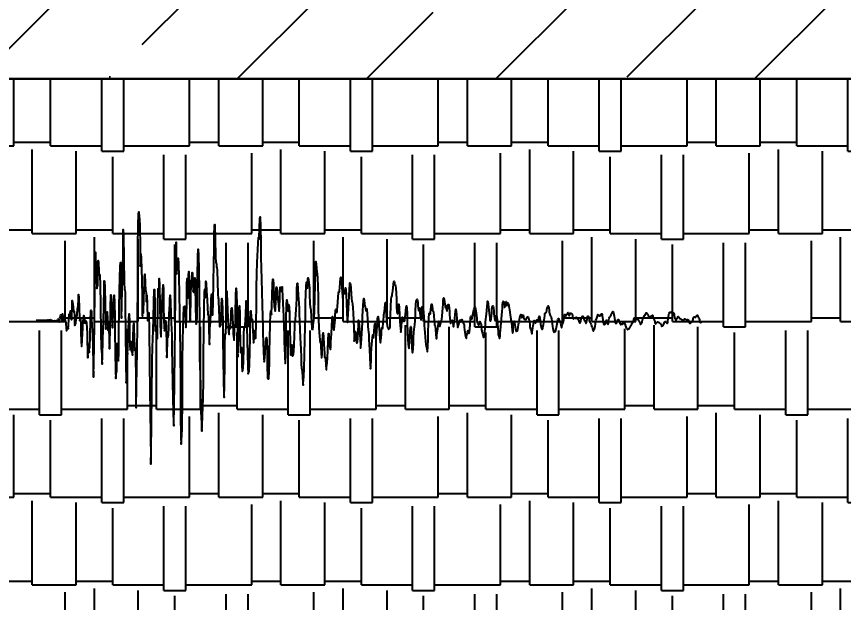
# Model space of a CAD drawing. Header units: millimetres. Extents: x 2012 to 5063, y 2025 to 4455.
# Drawn here: x 2488.79 to 2517.5, y 2190.9 to 2211.24 of the extents above; entities that cross this region are included whole.
import ezdxf

# ---------------------------------------------------------------- set-up
doc = ezdxf.new("R2010")
doc.units = ezdxf.units.MM
doc.styles.add('style1', font='arial.ttf', dxfattribs={"height": 5})
doc.dimstyles.new('oso', dxfattribs={"dimtxt": 5, "dimasz": 0.1, "dimexe": 0.1, "dimexo": 0.625, "dimtad": 1, "dimtxsty": 'style1', "dimcen": 0.1, "dimadec": 0, "dimazin": 0, "dimtfac": 1, "dimtmove": 0, "dimatfit": 3, "dimfxl": 1, "dimarcsym": 0})

# ---------------------------------------------------------------- blocks, each defined once
blk = doc.blocks.new('*D3')
at = {"color": 0, "lineweight": -2, "transparency": 16777216}
for p, q in [((2489.85, 2231.581), (2561.485, 2231.581)), ((2561.385, 2164.183), (2561.385, 2231.481)), ((2489.85, 2164.083), (2561.485, 2164.083))]:
    blk.add_line(p, q, dxfattribs=at)
at = {"color": 0, "transparency": 16777216}
for points in [[(2561.369, 2231.481), (2561.402, 2231.481), (2561.385, 2231.581)], [(2561.369, 2164.183), (2561.402, 2164.183), (2561.385, 2164.083)]]:
    blk.add_solid(points, dxfattribs=at)
at = {"layer": 'Defpoints', "color": 0, "transparency": 16777216}
for p in [(2489.225, 2231.581), (2561.385, 2231.581), (2489.225, 2164.083)]:
    blk.add_point(p, dxfattribs=at)
at = {"color": 0, "transparency": 16777216, "insert": (2558.219, 2197.832), "char_height": 5, "attachment_point": 5, "rotation": 90, "style": 'style1'}
blk.add_mtext('Hs', dxfattribs=at)

msp = doc.modelspace()

# ---------------------------------------------------------------- hatches: boundary and pattern name
h = msp.add_hatch()
h.set_pattern_fill('ANSI35', color=0)
h.paths.add_polyline_path([(2550.456, 2231.581), (2473.49, 2231.581), (2473.49, 2209.082), (2550.456, 2209.082)])
h = msp.add_hatch()
h.set_pattern_fill('AR-RSHKE', color=0, scale=0.01)
h.paths.add_polyline_path([(2550.456, 2209.082), (2473.49, 2209.082), (2473.49, 2186.583), (2550.456, 2186.583)])

# ---------------------------------------------------------------- linework, layer by layer
msp.add_line((2473.49, 2209.082), (2550.456, 2209.082))
msp.add_line((2473.49, 2209.082), (2550.456, 2209.082))
for points in [[(2473.49, 2231.581), (2550.456, 2231.581), (2550.456, 2209.082), (2473.49, 2209.082)], [(2473.49, 2209.082), (2550.456, 2209.082), (2550.456, 2186.583), (2473.49, 2186.583)]]:
    msp.add_lwpolyline(points, close=True)
at = {"color": 1}
msp.add_lwpolyline([(2489.472, 2200.707), (2489.482, 2200.707), (2489.492, 2200.707), (2489.502, 2200.707), (2489.512, 2200.707), (2489.522, 2200.707), (2489.532, 2200.707), (2489.542, 2200.707), (2489.552, 2200.707), (2489.562, 2200.707), (2489.572, 2200.707), (2489.582, 2200.707), (2489.592, 2200.707), (2489.602, 2200.707), (2489.612, 2200.707), (2489.622, 2200.707), (2489.632, 2200.707), (2489.642, 2200.707), (2489.652, 2200.707), (2489.662, 2200.707), (2489.672, 2200.706), (2489.682, 2200.706), (2489.692, 2200.706), (2489.702, 2200.707), (2489.712, 2200.706), (2489.722, 2200.707), (2489.732, 2200.707), (2489.742, 2200.708), (2489.752, 2200.709), (2489.762, 2200.708), (2489.772, 2200.708), (2489.782, 2200.708), (2489.792, 2200.708), (2489.802, 2200.707), (2489.812, 2200.704), (2489.822, 2200.702), (2489.832, 2200.703), (2489.842, 2200.703), (2489.852, 2200.703), (2489.862, 2200.705), (2489.872, 2200.71), (2489.882, 2200.71), (2489.892, 2200.703), (2489.902, 2200.698), (2489.912, 2200.701), (2489.922, 2200.709), (2489.932, 2200.716), (2489.942, 2200.719), (2489.952, 2200.72), (2489.962, 2200.722), (2489.972, 2200.72), (2489.982, 2200.709), (2489.992, 2200.701), (2490.002, 2200.707), (2490.012, 2200.709), (2490.022, 2200.695), (2490.032, 2200.68), (2490.042, 2200.676), (2490.052, 2200.676), (2490.062, 2200.678), (2490.072, 2200.679), (2490.082, 2200.664), (2490.092, 2200.652), (2490.102, 2200.672), (2490.112, 2200.692), (2490.122, 2200.67), (2490.132, 2200.646), (2490.142, 2200.663), (2490.152, 2200.677), (2490.162, 2200.666), (2490.172, 2200.674), (2490.182, 2200.694), (2490.192, 2200.673), (2490.202, 2200.649), (2490.212, 2200.684), (2490.222, 2200.735), (2490.232, 2200.738), (2490.242, 2200.707), (2490.252, 2200.668), (2490.262, 2200.638), (2490.272, 2200.657), (2490.282, 2200.725), (2490.292, 2200.775), (2490.302, 2200.805), (2490.312, 2200.859), (2490.322, 2200.887), (2490.332, 2200.815), (2490.342, 2200.711), (2490.352, 2200.702), (2490.362, 2200.801), (2490.372, 2200.912), (2490.382, 2200.928), (2490.392, 2200.815), (2490.402, 2200.685), (2490.412, 2200.696), (2490.422, 2200.803), (2490.432, 2200.823), (2490.442, 2200.746), (2490.452, 2200.714), (2490.462, 2200.731), (2490.472, 2200.7), (2490.482, 2200.645), (2490.492, 2200.63), (2490.502, 2200.578), (2490.512, 2200.437), (2490.522, 2200.336), (2490.532, 2200.356), (2490.542, 2200.404), (2490.552, 2200.417), (2490.562, 2200.429), (2490.572, 2200.422), (2490.582, 2200.4), (2490.592, 2200.503), (2490.602, 2200.753), (2490.612, 2200.915), (2490.622, 2200.87), (2490.632, 2200.796), (2490.642, 2200.832), (2490.652, 2200.932), (2490.662, 2201.028), (2490.672, 2201.033), (2490.682, 2200.866), (2490.692, 2200.72), (2490.702, 2200.888), (2490.712, 2201.235), (2490.722, 2201.389), (2490.732, 2201.334), (2490.742, 2201.264), (2490.752, 2201.159), (2490.762, 2201.012), (2490.772, 2200.986), (2490.782, 2201.016), (2490.792, 2200.851), (2490.802, 2200.586), (2490.812, 2200.515), (2490.822, 2200.575), (2490.832, 2200.562), (2490.842, 2200.582), (2490.852, 2200.751), (2490.862, 2200.873), (2490.872, 2200.813), (2490.882, 2200.775), (2490.892, 2200.915), (2490.902, 2201.085), (2490.912, 2201.145), (2490.922, 2201.216), (2490.932, 2201.421), (2490.942, 2201.599), (2490.952, 2201.486), (2490.962, 2201.107), (2490.972, 2200.77), (2490.982, 2200.681), (2490.992, 2200.747), (2491.002, 2200.752), (2491.012, 2200.585), (2491.022, 2200.286), (2491.032, 2199.978), (2491.042, 2199.788), (2491.052, 2199.803), (2491.062, 2200.008), (2491.072, 2200.253), (2491.082, 2200.401), (2491.092, 2200.49), (2491.102, 2200.629), (2491.112, 2200.794), (2491.122, 2200.864), (2491.132, 2200.794), (2491.142, 2200.659), (2491.152, 2200.597), (2491.162, 2200.662), (2491.172, 2200.708), (2491.182, 2200.636), (2491.192, 2200.599), (2491.202, 2200.668), (2491.212, 2200.628), (2491.222, 2200.428), (2491.232, 2200.251), (2491.242, 2200.019), (2491.252, 2199.607), (2491.262, 2199.391), (2491.272, 2199.639), (2491.282, 2199.869), (2491.292, 2199.72), (2491.302, 2199.584), (2491.312, 2199.691), (2491.322, 2199.736), (2491.332, 2199.764), (2491.342, 2200.148), (2491.352, 2200.716), (2491.362, 2201.017), (2491.372, 2201.053), (2491.382, 2200.99), (2491.392, 2200.779), (2491.402, 2200.499), (2491.412, 2200.343), (2491.422, 2200.19), (2491.432, 2199.773), (2491.442, 2199.159), (2491.452, 2198.726), (2491.462, 2198.775), (2491.472, 2199.225), (2491.482, 2199.801), (2491.492, 2200.567), (2491.502, 2201.715), (2491.512, 2202.775), (2491.522, 2203.061), (2491.532, 2202.822), (2491.542, 2202.702), (2491.552, 2202.553), (2491.562, 2202.103), (2491.572, 2201.806), (2491.582, 2201.888), (2491.592, 2201.91), (2491.602, 2201.893), (2491.612, 2202.289), (2491.622, 2202.775), (2491.632, 2202.723), (2491.642, 2202.381), (2491.652, 2202.269), (2491.662, 2202.289), (2491.672, 2202.255), (2491.682, 2202.214), (2491.692, 2201.951), (2491.702, 2201.198), (2491.712, 2200.282), (2491.722, 2199.741), (2491.732, 2199.613), (2491.742, 2199.54), (2491.752, 2199.316), (2491.762, 2199.172), (2491.772, 2199.452), (2491.782, 2200.007), (2491.792, 2200.392), (2491.802, 2200.669), (2491.812, 2201.202), (2491.822, 2201.807), (2491.832, 2202.067), (2491.842, 2202.047), (2491.852, 2201.846), (2491.862, 2201.272), (2491.872, 2200.585), (2491.882, 2200.394), (2491.892, 2200.619), (2491.902, 2200.738), (2491.912, 2200.766), (2491.922, 2200.932), (2491.932, 2200.996), (2491.942, 2200.745), (2491.952, 2200.432), (2491.962, 2200.34), (2491.972, 2200.477), (2491.982, 2200.635), (2491.992, 2200.477), (2492.002, 2199.985), (2492.012, 2199.705), (2492.022, 2199.953), (2492.032, 2200.348), (2492.042, 2200.661), (2492.052, 2201.126), (2492.062, 2201.58), (2492.072, 2201.533), (2492.082, 2201.152), (2492.092, 2200.947), (2492.102, 2200.827), (2492.112, 2200.56), (2492.122, 2200.442), (2492.132, 2200.651), (2492.142, 2200.877), (2492.152, 2201.05), (2492.162, 2201.365), (2492.172, 2201.572), (2492.182, 2201.31), (2492.192, 2200.792), (2492.202, 2200.279), (2492.212, 2199.615), (2492.222, 2198.917), (2492.232, 2198.681), (2492.242, 2198.837), (2492.252, 2198.885), (2492.262, 2198.94), (2492.272, 2199.39), (2492.282, 2199.895), (2492.292, 2199.896), (2492.302, 2199.556), (2492.312, 2199.318), (2492.322, 2199.294), (2492.332, 2199.577), (2492.342, 2200.28), (2492.352, 2201.122), (2492.362, 2201.733), (2492.372, 2202.172), (2492.382, 2202.572), (2492.392, 2202.711), (2492.402, 2202.359), (2492.412, 2201.636), (2492.422, 2200.943), (2492.432, 2200.769), (2492.442, 2201.224), (2492.452, 2201.783), (2492.462, 2202.042), (2492.472, 2202.388), (2492.482, 2203.182), (2492.492, 2203.854), (2492.502, 2203.666), (2492.512, 2202.806), (2492.522, 2202.04), (2492.532, 2201.751), (2492.542, 2201.755), (2492.552, 2201.666), (2492.562, 2201.201), (2492.572, 2200.311), (2492.582, 2199.246), (2492.592, 2198.532), (2492.602, 2198.606), (2492.612, 2199.215), (2492.622, 2199.607), (2492.632, 2199.545), (2492.642, 2199.509), (2492.652, 2199.757), (2492.662, 2200.055), (2492.672, 2200.35), (2492.682, 2200.733), (2492.692, 2200.919), (2492.702, 2200.641), (2492.712, 2200.171), (2492.722, 2199.844), (2492.732, 2199.679), (2492.742, 2199.697), (2492.752, 2199.891), (2492.762, 2199.966), (2492.772, 2199.771), (2492.782, 2199.601), (2492.792, 2199.612), (2492.802, 2199.577), (2492.812, 2199.484), (2492.822, 2199.651), (2492.832, 2200.104), (2492.842, 2200.49), (2492.852, 2200.584), (2492.862, 2200.424), (2492.872, 2200.099), (2492.882, 2199.762), (2492.892, 2199.654), (2492.902, 2199.743), (2492.912, 2199.51), (2492.922, 2198.621), (2492.932, 2197.696), (2492.942, 2197.663), (2492.952, 2198.405), (2492.962, 2199.061), (2492.972, 2199.566), (2492.982, 2200.586), (2492.992, 2202.064), (2493.002, 2203.272), (2493.012, 2203.987), (2493.022, 2204.396), (2493.032, 2204.459), (2493.042, 2204.29), (2493.052, 2204.212), (2493.062, 2203.982), (2493.072, 2203.243), (2493.082, 2202.58), (2493.092, 2202.668), (2493.102, 2203.001), (2493.112, 2202.867), (2493.122, 2202.475), (2493.132, 2202.087), (2493.142, 2201.489), (2493.152, 2200.906), (2493.162, 2200.837), (2493.172, 2201.005), (2493.182, 2200.947), (2493.192, 2200.992), (2493.202, 2201.418), (2493.212, 2201.794), (2493.222, 2201.953), (2493.232, 2202.183), (2493.242, 2202.301), (2493.252, 2202.005), (2493.262, 2201.71), (2493.272, 2201.723), (2493.282, 2201.625), (2493.292, 2201.345), (2493.302, 2201.387), (2493.312, 2201.571), (2493.322, 2201.258), (2493.332, 2200.729), (2493.342, 2200.678), (2493.352, 2200.909), (2493.362, 2200.955), (2493.372, 2200.964), (2493.382, 2200.938), (2493.392, 2200.351), (2493.402, 2199.229), (2493.412, 2198.246), (2493.422, 2197.538), (2493.432, 2196.709), (2493.442, 2195.906), (2493.452, 2195.7), (2493.462, 2196.193), (2493.472, 2197.085), (2493.482, 2198.183), (2493.492, 2199.232), (2493.502, 2199.84), (2493.512, 2199.975), (2493.522, 2200.049), (2493.532, 2200.337), (2493.542, 2200.792), (2493.552, 2201.329), (2493.562, 2201.773), (2493.572, 2201.769), (2493.582, 2201.228), (2493.592, 2200.609), (2493.602, 2200.337), (2493.612, 2200.319), (2493.622, 2200.312), (2493.632, 2200.336), (2493.642, 2200.445), (2493.652, 2200.467), (2493.662, 2200.256), (2493.672, 2200.054), (2493.682, 2200.337), (2493.692, 2201.139), (2493.702, 2201.798), (2493.712, 2201.807), (2493.722, 2201.604), (2493.732, 2201.814), (2493.742, 2202.147), (2493.752, 2201.93), (2493.762, 2201.23), (2493.772, 2200.607), (2493.782, 2200.275), (2493.792, 2200.132), (2493.802, 2200.128), (2493.812, 2200.255), (2493.822, 2200.525), (2493.832, 2200.934), (2493.842, 2201.31), (2493.852, 2201.53), (2493.862, 2201.743), (2493.872, 2201.935), (2493.882, 2201.758), (2493.892, 2201.202), (2493.902, 2200.71), (2493.912, 2200.457), (2493.922, 2200.329), (2493.932, 2200.38), (2493.942, 2200.59), (2493.952, 2200.691), (2493.962, 2200.671), (2493.972, 2200.663), (2493.982, 2200.416), (2493.992, 2199.812), (2494.002, 2199.411), (2494.012, 2199.591), (2494.022, 2199.945), (2494.032, 2200.083), (2494.042, 2200.102), (2494.052, 2200.113), (2494.062, 2200.179), (2494.072, 2200.468), (2494.082, 2200.886), (2494.092, 2201.12), (2494.102, 2201.223), (2494.112, 2201.432), (2494.122, 2201.566), (2494.132, 2201.343), (2494.142, 2200.913), (2494.152, 2200.589), (2494.162, 2200.403), (2494.172, 2200.169), (2494.182, 2199.737), (2494.192, 2199.144), (2494.202, 2198.55), (2494.212, 2198.012), (2494.222, 2197.514), (2494.232, 2197.157), (2494.242, 2197.039), (2494.252, 2197.164), (2494.262, 2197.659), (2494.272, 2198.566), (2494.282, 2199.543), (2494.292, 2200.445), (2494.302, 2201.622), (2494.312, 2202.914), (2494.322, 2203.409), (2494.332, 2202.906), (2494.342, 2202.343), (2494.352, 2202.314), (2494.362, 2202.495), (2494.372, 2202.609), (2494.382, 2202.74), (2494.392, 2202.861), (2494.402, 2202.85), (2494.412, 2202.657), (2494.422, 2202.223), (2494.432, 2201.593), (2494.442, 2200.968), (2494.452, 2200.357), (2494.462, 2199.558), (2494.472, 2198.524), (2494.482, 2197.439), (2494.492, 2196.632), (2494.502, 2196.4), (2494.512, 2196.567), (2494.522, 2196.69), (2494.532, 2196.96), (2494.542, 2197.922), (2494.552, 2199.233), (2494.562, 2200.043), (2494.572, 2200.386), (2494.582, 2200.801), (2494.592, 2201.165), (2494.602, 2201.16), (2494.612, 2201.069), (2494.622, 2201.164), (2494.632, 2201.192), (2494.642, 2200.957), (2494.652, 2200.638), (2494.662, 2200.447), (2494.672, 2200.479), (2494.682, 2200.792), (2494.692, 2201.358), (2494.702, 2201.949), (2494.712, 2202.151), (2494.722, 2201.81), (2494.732, 2201.468), (2494.742, 2201.722), (2494.752, 2202.254), (2494.762, 2202.397), (2494.772, 2202.217), (2494.782, 2201.999), (2494.792, 2201.551), (2494.802, 2200.921), (2494.812, 2200.686), (2494.822, 2200.963), (2494.832, 2201.319), (2494.842, 2201.61), (2494.852, 2201.894), (2494.862, 2202.056), (2494.872, 2202.167), (2494.882, 2202.363), (2494.892, 2202.345), (2494.902, 2201.97), (2494.912, 2201.701), (2494.922, 2201.733), (2494.932, 2201.715), (2494.942, 2201.665), (2494.952, 2201.874), (2494.962, 2202.14), (2494.972, 2202.177), (2494.982, 2202.092), (2494.992, 2201.839), (2495.002, 2201.246), (2495.012, 2200.682), (2495.022, 2200.563), (2495.032, 2200.637), (2495.042, 2200.628), (2495.052, 2200.817), (2495.062, 2201.42), (2495.072, 2202.222), (2495.082, 2202.898), (2495.092, 2203.168), (2495.102, 2202.947), (2495.112, 2202.449), (2495.122, 2201.72), (2495.132, 2200.6), (2495.142, 2199.48), (2495.152, 2199.012), (2495.162, 2198.897), (2495.172, 2198.358), (2495.182, 2197.585), (2495.192, 2197.254), (2495.202, 2197.22), (2495.212, 2197.025), (2495.222, 2196.854), (2495.232, 2197.037), (2495.242, 2197.394), (2495.252, 2197.687), (2495.262, 2198.021), (2495.272, 2198.59), (2495.282, 2199.419), (2495.292, 2200.36), (2495.302, 2201.18), (2495.312, 2201.683), (2495.322, 2201.78), (2495.332, 2201.585), (2495.342, 2201.493), (2495.352, 2201.758), (2495.362, 2202.057), (2495.372, 2201.98), (2495.382, 2201.706), (2495.392, 2201.56), (2495.402, 2201.42), (2495.412, 2201.135), (2495.422, 2200.909), (2495.432, 2200.884), (2495.442, 2200.911), (2495.452, 2200.804), (2495.462, 2200.452), (2495.472, 2199.978), (2495.482, 2199.855), (2495.492, 2200.265), (2495.502, 2200.654), (2495.512, 2200.621), (2495.522, 2200.597), (2495.532, 2200.969), (2495.542, 2201.408), (2495.552, 2201.585), (2495.562, 2201.604), (2495.572, 2201.504), (2495.582, 2201.194), (2495.592, 2200.882), (2495.602, 2200.914), (2495.612, 2201.351), (2495.622, 2202.008), (2495.632, 2202.663), (2495.642, 2203.18), (2495.652, 2203.618), (2495.662, 2203.996), (2495.672, 2204.02), (2495.682, 2203.52), (2495.692, 2202.92), (2495.702, 2202.698), (2495.712, 2202.71), (2495.722, 2202.633), (2495.732, 2202.539), (2495.742, 2202.544), (2495.752, 2202.423), (2495.762, 2202.028), (2495.772, 2201.615), (2495.782, 2201.458), (2495.792, 2201.457), (2495.802, 2201.354), (2495.812, 2201.08), (2495.822, 2200.76), (2495.832, 2200.531), (2495.842, 2200.467), (2495.852, 2200.549), (2495.862, 2200.623), (2495.872, 2200.563), (2495.882, 2200.525), (2495.892, 2200.769), (2495.902, 2201.207), (2495.912, 2201.459), (2495.922, 2201.364), (2495.932, 2201.061), (2495.942, 2200.632), (2495.952, 2200.045), (2495.962, 2199.342), (2495.972, 2198.643), (2495.982, 2198.117), (2495.992, 2198.016), (2496.002, 2198.449), (2496.012, 2199.179), (2496.022, 2199.837), (2496.032, 2200.202), (2496.042, 2200.248), (2496.052, 2200.23), (2496.062, 2200.566), (2496.072, 2201.246), (2496.082, 2201.707), (2496.092, 2201.637), (2496.102, 2201.343), (2496.112, 2201.088), (2496.122, 2200.783), (2496.132, 2200.459), (2496.142, 2200.294), (2496.152, 2200.242), (2496.162, 2200.21), (2496.172, 2200.305), (2496.182, 2200.486), (2496.192, 2200.505), (2496.202, 2200.399), (2496.212, 2200.449), (2496.222, 2200.661), (2496.232, 2200.851), (2496.242, 2200.999), (2496.252, 2201.122), (2496.262, 2201.127), (2496.272, 2201.001), (2496.282, 2200.806), (2496.292, 2200.542), (2496.302, 2200.299), (2496.312, 2200.208), (2496.322, 2200.158), (2496.332, 2200.018), (2496.342, 2200.009), (2496.352, 2200.298), (2496.362, 2200.55), (2496.372, 2200.497), (2496.382, 2200.498), (2496.392, 2200.937), (2496.402, 2201.55), (2496.412, 2201.815), (2496.422, 2201.628), (2496.432, 2201.227), (2496.442, 2200.749), (2496.452, 2200.18), (2496.462, 2199.642), (2496.472, 2199.431), (2496.482, 2199.688), (2496.492, 2200.227), (2496.502, 2200.764), (2496.512, 2201.126), (2496.522, 2201.197), (2496.532, 2200.929), (2496.542, 2200.445), (2496.552, 2199.96), (2496.562, 2199.633), (2496.572, 2199.566), (2496.582, 2199.704), (2496.592, 2199.757), (2496.602, 2199.507), (2496.612, 2199.131), (2496.622, 2198.933), (2496.632, 2198.931), (2496.642, 2198.968), (2496.652, 2199.036), (2496.662, 2199.278), (2496.672, 2199.731), (2496.682, 2200.203), (2496.692, 2200.444), (2496.702, 2200.45), (2496.712, 2200.444), (2496.722, 2200.539), (2496.732, 2200.689), (2496.742, 2200.928), (2496.752, 2201.248), (2496.762, 2201.37), (2496.772, 2201.058), (2496.782, 2200.498), (2496.792, 2199.98), (2496.802, 2199.519), (2496.812, 2199.089), (2496.822, 2198.843), (2496.832, 2198.842), (2496.842, 2198.902), (2496.852, 2198.898), (2496.862, 2198.938), (2496.872, 2199.166), (2496.882, 2199.589), (2496.892, 2200.128), (2496.902, 2200.666), (2496.912, 2201.015), (2496.922, 2201.022), (2496.932, 2200.806), (2496.942, 2200.683), (2496.952, 2200.736), (2496.962, 2200.741), (2496.972, 2200.607), (2496.982, 2200.479), (2496.992, 2200.36), (2497.002, 2200.13), (2497.012, 2199.916), (2497.022, 2199.937), (2497.032, 2200.094), (2497.042, 2200.19), (2497.052, 2200.269), (2497.062, 2200.347), (2497.072, 2200.262), (2497.082, 2200.073), (2497.092, 2200.141), (2497.102, 2200.607), (2497.112, 2201.237), (2497.122, 2201.821), (2497.132, 2202.319), (2497.142, 2202.694), (2497.152, 2202.935), (2497.162, 2203.141), (2497.172, 2203.385), (2497.182, 2203.569), (2497.192, 2203.58), (2497.202, 2203.5), (2497.212, 2203.572), (2497.222, 2203.899), (2497.232, 2204.25), (2497.242, 2204.285), (2497.252, 2203.93), (2497.262, 2203.398), (2497.272, 2202.906), (2497.282, 2202.506), (2497.292, 2202.125), (2497.302, 2201.685), (2497.312, 2201.221), (2497.322, 2200.842), (2497.332, 2200.557), (2497.342, 2200.263), (2497.352, 2199.924), (2497.362, 2199.609), (2497.372, 2199.372), (2497.382, 2199.252), (2497.392, 2199.294), (2497.402, 2199.434), (2497.412, 2199.534), (2497.422, 2199.599), (2497.432, 2199.737), (2497.442, 2199.924), (2497.452, 2200.054), (2497.462, 2200.105), (2497.472, 2200.011), (2497.482, 2199.641), (2497.492, 2199.096), (2497.502, 2198.728), (2497.512, 2198.67), (2497.522, 2198.692), (2497.532, 2198.651), (2497.542, 2198.688), (2497.552, 2198.914), (2497.562, 2199.244), (2497.572, 2199.615), (2497.582, 2200.07), (2497.592, 2200.56), (2497.602, 2200.912), (2497.612, 2201.026), (2497.622, 2200.973), (2497.632, 2200.904), (2497.642, 2200.95), (2497.652, 2201.19), (2497.662, 2201.585), (2497.672, 2201.954), (2497.682, 2202.127), (2497.692, 2202.102), (2497.702, 2201.956), (2497.712, 2201.705), (2497.722, 2201.397), (2497.732, 2201.189), (2497.742, 2201.131), (2497.752, 2201.083), (2497.762, 2201.012), (2497.772, 2201.09), (2497.782, 2201.37), (2497.792, 2201.658), (2497.802, 2201.813), (2497.812, 2201.866), (2497.822, 2201.814), (2497.832, 2201.639), (2497.842, 2201.457), (2497.852, 2201.402), (2497.862, 2201.42), (2497.872, 2201.37), (2497.882, 2201.22), (2497.892, 2201.059), (2497.902, 2201.017), (2497.912, 2201.17), (2497.922, 2201.459), (2497.932, 2201.726), (2497.942, 2201.846), (2497.952, 2201.815), (2497.962, 2201.728), (2497.972, 2201.701), (2497.982, 2201.762), (2497.992, 2201.841), (2498.002, 2201.855), (2498.012, 2201.759), (2498.022, 2201.543), (2498.032, 2201.28), (2498.042, 2201.062), (2498.052, 2200.836), (2498.062, 2200.509), (2498.072, 2200.17), (2498.082, 2199.944), (2498.092, 2199.738), (2498.102, 2199.444), (2498.112, 2199.203), (2498.122, 2199.216), (2498.132, 2199.52), (2498.142, 2200.07), (2498.152, 2200.738), (2498.162, 2201.246), (2498.172, 2201.404), (2498.182, 2201.309), (2498.192, 2201.144), (2498.202, 2201.017), (2498.212, 2201.02), (2498.222, 2201.152), (2498.232, 2201.251), (2498.242, 2201.237), (2498.252, 2201.16), (2498.262, 2200.931), (2498.272, 2200.433), (2498.282, 2199.888), (2498.292, 2199.606), (2498.302, 2199.526), (2498.312, 2199.484), (2498.322, 2199.566), (2498.332, 2199.779), (2498.342, 2199.845), (2498.352, 2199.664), (2498.362, 2199.485), (2498.372, 2199.458), (2498.382, 2199.472), (2498.392, 2199.472), (2498.402, 2199.519), (2498.412, 2199.632), (2498.422, 2199.835), (2498.432, 2200.161), (2498.442, 2200.485), (2498.452, 2200.63), (2498.462, 2200.646), (2498.472, 2200.726), (2498.482, 2200.903), (2498.492, 2201.078), (2498.502, 2201.24), (2498.512, 2201.467), (2498.522, 2201.758), (2498.532, 2201.982), (2498.542, 2201.993), (2498.552, 2201.8), (2498.562, 2201.577), (2498.572, 2201.429), (2498.582, 2201.292), (2498.592, 2201.112), (2498.602, 2200.917), (2498.612, 2200.686), (2498.622, 2200.383), (2498.632, 2200.094), (2498.642, 2199.894), (2498.652, 2199.695), (2498.662, 2199.424), (2498.672, 2199.178), (2498.682, 2199.051), (2498.692, 2198.992), (2498.702, 2198.902), (2498.712, 2198.74), (2498.722, 2198.545), (2498.732, 2198.446), (2498.742, 2198.509), (2498.752, 2198.625), (2498.762, 2198.745), (2498.772, 2199.021), (2498.782, 2199.513), (2498.792, 2200.031), (2498.802, 2200.456), (2498.812, 2200.871), (2498.822, 2201.294), (2498.832, 2201.629), (2498.842, 2201.871), (2498.852, 2202.025), (2498.862, 2202.006), (2498.872, 2201.858), (2498.882, 2201.811), (2498.892, 2201.958), (2498.902, 2202.134), (2498.912, 2202.178), (2498.922, 2202.1), (2498.932, 2201.998), (2498.942, 2201.921), (2498.952, 2201.809), (2498.962, 2201.574), (2498.972, 2201.294), (2498.982, 2201.147), (2498.992, 2201.123), (2499.002, 2201.04), (2499.012, 2200.838), (2499.022, 2200.616), (2499.032, 2200.46), (2499.042, 2200.394), (2499.052, 2200.396), (2499.062, 2200.391), (2499.072, 2200.378), (2499.082, 2200.468), (2499.092, 2200.662), (2499.102, 2200.78), (2499.112, 2200.761), (2499.122, 2200.783), (2499.132, 2201.016), (2499.142, 2201.449), (2499.152, 2201.967), (2499.162, 2202.424), (2499.172, 2202.691), (2499.182, 2202.739), (2499.192, 2202.645), (2499.202, 2202.507), (2499.212, 2202.396), (2499.222, 2202.312), (2499.232, 2202.162), (2499.242, 2201.881), (2499.252, 2201.508), (2499.262, 2201.113), (2499.272, 2200.736), (2499.282, 2200.444), (2499.292, 2200.274), (2499.302, 2200.152), (2499.312, 2200.017), (2499.322, 2199.937), (2499.332, 2199.96), (2499.342, 2199.961), (2499.352, 2199.804), (2499.362, 2199.553), (2499.372, 2199.393), (2499.382, 2199.404), (2499.392, 2199.527), (2499.402, 2199.711), (2499.412, 2199.957), (2499.422, 2200.194), (2499.432, 2200.263), (2499.442, 2200.111), (2499.452, 2199.881), (2499.462, 2199.699), (2499.472, 2199.551), (2499.482, 2199.43), (2499.492, 2199.4), (2499.502, 2199.425), (2499.512, 2199.351), (2499.522, 2199.153), (2499.532, 2198.992), (2499.542, 2198.985), (2499.552, 2199.066), (2499.562, 2199.14), (2499.572, 2199.219), (2499.582, 2199.381), (2499.592, 2199.663), (2499.602, 2200.004), (2499.612, 2200.246), (2499.622, 2200.238), (2499.632, 2200.028), (2499.642, 2199.835), (2499.652, 2199.782), (2499.662, 2199.77), (2499.672, 2199.708), (2499.682, 2199.685), (2499.692, 2199.795), (2499.702, 2199.964), (2499.712, 2200.094), (2499.722, 2200.24), (2499.732, 2200.484), (2499.742, 2200.736), (2499.752, 2200.828), (2499.762, 2200.748), (2499.772, 2200.638), (2499.782, 2200.556), (2499.792, 2200.455), (2499.802, 2200.359), (2499.812, 2200.377), (2499.822, 2200.502), (2499.832, 2200.616), (2499.842, 2200.71), (2499.852, 2200.862), (2499.862, 2201.029), (2499.872, 2201.083), (2499.882, 2201.027), (2499.892, 2200.975), (2499.902, 2200.974), (2499.912, 2201.004), (2499.922, 2201.066), (2499.932, 2201.176), (2499.942, 2201.33), (2499.952, 2201.507), (2499.962, 2201.65), (2499.972, 2201.7), (2499.982, 2201.679), (2499.992, 2201.67), (2500.002, 2201.722), (2500.012, 2201.835), (2500.022, 2201.998), (2500.032, 2202.147), (2500.042, 2202.194), (2500.052, 2202.13), (2500.062, 2202.04), (2500.072, 2201.965), (2500.082, 2201.853), (2500.092, 2201.679), (2500.102, 2201.517), (2500.112, 2201.469), (2500.122, 2201.54), (2500.132, 2201.645), (2500.142, 2201.714), (2500.152, 2201.747), (2500.162, 2201.738), (2500.172, 2201.674), (2500.182, 2201.614), (2500.192, 2201.65), (2500.202, 2201.759), (2500.212, 2201.822), (2500.222, 2201.764), (2500.232, 2201.585), (2500.242, 2201.3), (2500.252, 2200.97), (2500.262, 2200.717), (2500.272, 2200.619), (2500.282, 2200.644), (2500.292, 2200.741), (2500.302, 2200.9), (2500.312, 2201.103), (2500.322, 2201.32), (2500.332, 2201.55), (2500.342, 2201.78), (2500.352, 2201.942), (2500.362, 2201.998), (2500.372, 2201.989), (2500.382, 2201.94), (2500.392, 2201.813), (2500.402, 2201.613), (2500.412, 2201.443), (2500.422, 2201.372), (2500.432, 2201.355), (2500.442, 2201.326), (2500.452, 2201.257), (2500.462, 2201.133), (2500.472, 2200.946), (2500.482, 2200.704), (2500.492, 2200.414), (2500.502, 2200.125), (2500.512, 2199.971), (2500.522, 2200.034), (2500.532, 2200.204), (2500.542, 2200.308), (2500.552, 2200.306), (2500.562, 2200.249), (2500.572, 2200.147), (2500.582, 2200.015), (2500.592, 2199.925), (2500.602, 2199.909), (2500.612, 2199.921), (2500.622, 2199.95), (2500.632, 2200.066), (2500.642, 2200.301), (2500.652, 2200.56), (2500.662, 2200.699), (2500.672, 2200.662), (2500.682, 2200.52), (2500.692, 2200.369), (2500.702, 2200.216), (2500.712, 2200.025), (2500.722, 2199.831), (2500.732, 2199.727), (2500.742, 2199.758), (2500.752, 2199.889), (2500.762, 2200.061), (2500.772, 2200.241), (2500.782, 2200.423), (2500.792, 2200.619), (2500.802, 2200.829), (2500.812, 2201.032), (2500.822, 2201.218), (2500.832, 2201.379), (2500.842, 2201.46), (2500.852, 2201.405), (2500.862, 2201.271), (2500.872, 2201.188), (2500.882, 2201.19), (2500.892, 2201.181), (2500.902, 2201.106), (2500.912, 2201.032), (2500.922, 2201.023), (2500.932, 2201.061), (2500.942, 2201.092), (2500.952, 2201.066), (2500.962, 2200.939), (2500.972, 2200.717), (2500.982, 2200.495), (2500.992, 2200.364), (2501.002, 2200.293), (2501.012, 2200.194), (2501.022, 2200.038), (2501.032, 2199.864), (2501.042, 2199.671), (2501.052, 2199.421), (2501.062, 2199.154), (2501.072, 2199.017), (2501.082, 2199.102), (2501.092, 2199.329), (2501.102, 2199.552), (2501.112, 2199.719), (2501.122, 2199.858), (2501.132, 2199.987), (2501.142, 2200.105), (2501.152, 2200.191), (2501.162, 2200.203), (2501.172, 2200.137), (2501.182, 2200.093), (2501.192, 2200.164), (2501.202, 2200.323), (2501.212, 2200.479), (2501.222, 2200.578), (2501.232, 2200.586), (2501.242, 2200.492), (2501.252, 2200.349), (2501.262, 2200.227), (2501.272, 2200.163), (2501.282, 2200.181), (2501.292, 2200.308), (2501.302, 2200.497), (2501.312, 2200.653), (2501.322, 2200.751), (2501.332, 2200.82), (2501.342, 2200.826), (2501.352, 2200.713), (2501.362, 2200.525), (2501.372, 2200.376), (2501.382, 2200.297), (2501.392, 2200.21), (2501.402, 2200.068), (2501.412, 2199.942), (2501.422, 2199.921), (2501.432, 2199.996), (2501.442, 2200.097), (2501.452, 2200.211), (2501.462, 2200.347), (2501.472, 2200.44), (2501.482, 2200.432), (2501.492, 2200.398), (2501.502, 2200.459), (2501.512, 2200.6), (2501.522, 2200.729), (2501.532, 2200.822), (2501.542, 2200.894), (2501.552, 2200.945), (2501.562, 2201.001), (2501.572, 2201.113), (2501.582, 2201.254), (2501.592, 2201.319), (2501.602, 2201.246), (2501.612, 2201.074), (2501.622, 2200.873), (2501.632, 2200.707), (2501.642, 2200.598), (2501.652, 2200.523), (2501.662, 2200.464), (2501.672, 2200.442), (2501.682, 2200.443), (2501.692, 2200.422), (2501.702, 2200.387), (2501.712, 2200.391), (2501.722, 2200.421), (2501.732, 2200.43), (2501.742, 2200.427), (2501.752, 2200.475), (2501.762, 2200.621), (2501.772, 2200.878), (2501.782, 2201.187), (2501.792, 2201.421), (2501.802, 2201.512), (2501.812, 2201.529), (2501.822, 2201.559), (2501.832, 2201.603), (2501.842, 2201.648), (2501.852, 2201.72), (2501.862, 2201.83), (2501.872, 2201.952), (2501.882, 2202.041), (2501.892, 2202.054), (2501.902, 2201.998), (2501.912, 2201.948), (2501.922, 2201.946), (2501.932, 2201.942), (2501.942, 2201.893), (2501.952, 2201.806), (2501.962, 2201.653), (2501.972, 2201.406), (2501.982, 2201.151), (2501.992, 2201.006), (2502.002, 2200.951), (2502.012, 2200.919), (2502.022, 2200.93), (2502.032, 2201.023), (2502.042, 2201.156), (2502.052, 2201.255), (2502.062, 2201.262), (2502.072, 2201.136), (2502.082, 2200.903), (2502.092, 2200.674), (2502.102, 2200.518), (2502.112, 2200.404), (2502.122, 2200.311), (2502.132, 2200.282), (2502.142, 2200.347), (2502.152, 2200.485), (2502.162, 2200.65), (2502.172, 2200.775), (2502.182, 2200.802), (2502.192, 2200.743), (2502.202, 2200.676), (2502.212, 2200.653), (2502.222, 2200.665), (2502.232, 2200.676), (2502.242, 2200.673), (2502.252, 2200.672), (2502.262, 2200.697), (2502.272, 2200.748), (2502.282, 2200.814), (2502.292, 2200.903), (2502.302, 2201.026), (2502.312, 2201.15), (2502.322, 2201.203), (2502.332, 2201.129), (2502.342, 2200.918), (2502.352, 2200.609), (2502.362, 2200.282), (2502.372, 2200.029), (2502.382, 2199.875), (2502.392, 2199.783), (2502.402, 2199.73), (2502.412, 2199.732), (2502.422, 2199.809), (2502.432, 2199.956), (2502.442, 2200.142), (2502.452, 2200.317), (2502.462, 2200.435), (2502.472, 2200.481), (2502.482, 2200.432), (2502.492, 2200.256), (2502.502, 2199.991), (2502.512, 2199.747), (2502.522, 2199.608), (2502.532, 2199.569), (2502.542, 2199.604), (2502.552, 2199.71), (2502.562, 2199.888), (2502.572, 2200.097), (2502.582, 2200.276), (2502.592, 2200.391), (2502.602, 2200.465), (2502.612, 2200.549), (2502.622, 2200.672), (2502.632, 2200.838), (2502.642, 2201.041), (2502.652, 2201.237), (2502.662, 2201.36), (2502.672, 2201.404), (2502.682, 2201.423), (2502.692, 2201.43), (2502.702, 2201.388), (2502.712, 2201.302), (2502.722, 2201.213), (2502.732, 2201.124), (2502.742, 2201.044), (2502.752, 2201.032), (2502.762, 2201.096), (2502.772, 2201.137), (2502.782, 2201.074), (2502.792, 2200.95), (2502.802, 2200.849), (2502.812, 2200.78), (2502.822, 2200.719), (2502.832, 2200.71), (2502.842, 2200.821), (2502.852, 2201.011), (2502.862, 2201.146), (2502.872, 2201.169), (2502.882, 2201.147), (2502.892, 2201.134), (2502.902, 2201.096), (2502.912, 2200.986), (2502.922, 2200.821), (2502.932, 2200.654), (2502.942, 2200.519), (2502.952, 2200.407), (2502.962, 2200.275), (2502.972, 2200.116), (2502.982, 2199.974), (2502.992, 2199.876), (2503.002, 2199.812), (2503.012, 2199.782), (2503.022, 2199.766), (2503.032, 2199.707), (2503.042, 2199.615), (2503.052, 2199.616), (2503.062, 2199.782), (2503.072, 2200.039), (2503.082, 2200.306), (2503.092, 2200.566), (2503.102, 2200.788), (2503.112, 2200.913), (2503.122, 2200.944), (2503.132, 2200.937), (2503.142, 2200.924), (2503.152, 2200.923), (2503.162, 2200.969), (2503.172, 2201.069), (2503.182, 2201.184), (2503.192, 2201.258), (2503.202, 2201.257), (2503.212, 2201.185), (2503.222, 2201.087), (2503.232, 2201.024), (2503.242, 2201.018), (2503.252, 2201.026), (2503.262, 2200.977), (2503.272, 2200.849), (2503.282, 2200.695), (2503.292, 2200.584), (2503.302, 2200.533), (2503.312, 2200.519), (2503.322, 2200.493), (2503.332, 2200.393), (2503.342, 2200.222), (2503.352, 2200.082), (2503.362, 2200.059), (2503.372, 2200.119), (2503.382, 2200.186), (2503.392, 2200.248), (2503.402, 2200.319), (2503.412, 2200.402), (2503.422, 2200.5), (2503.432, 2200.604), (2503.442, 2200.67), (2503.452, 2200.659), (2503.462, 2200.586), (2503.472, 2200.51), (2503.482, 2200.486), (2503.492, 2200.523), (2503.502, 2200.576), (2503.512, 2200.61), (2503.522, 2200.636), (2503.532, 2200.668), (2503.542, 2200.697), (2503.552, 2200.743), (2503.562, 2200.845), (2503.572, 2200.99), (2503.582, 2201.128), (2503.592, 2201.251), (2503.602, 2201.372), (2503.612, 2201.463), (2503.622, 2201.479), (2503.632, 2201.426), (2503.642, 2201.342), (2503.652, 2201.264), (2503.662, 2201.207), (2503.672, 2201.165), (2503.682, 2201.133), (2503.692, 2201.116), (2503.702, 2201.109), (2503.712, 2201.078), (2503.722, 2201.028), (2503.732, 2201.027), (2503.742, 2201.105), (2503.752, 2201.199), (2503.762, 2201.239), (2503.772, 2201.243), (2503.782, 2201.243), (2503.792, 2201.214), (2503.802, 2201.128), (2503.812, 2201.012), (2503.822, 2200.896), (2503.832, 2200.773), (2503.842, 2200.652), (2503.852, 2200.585), (2503.862, 2200.595), (2503.872, 2200.644), (2503.882, 2200.68), (2503.892, 2200.69), (2503.902, 2200.695), (2503.912, 2200.705), (2503.922, 2200.689), (2503.932, 2200.609), (2503.942, 2200.505), (2503.952, 2200.473), (2503.962, 2200.525), (2503.972, 2200.578), (2503.982, 2200.6), (2503.992, 2200.652), (2504.002, 2200.766), (2504.012, 2200.903), (2504.022, 2201.018), (2504.032, 2201.086), (2504.042, 2201.086), (2504.052, 2201.017), (2504.062, 2200.904), (2504.072, 2200.76), (2504.082, 2200.603), (2504.092, 2200.486), (2504.102, 2200.447), (2504.112, 2200.465), (2504.122, 2200.497), (2504.132, 2200.53), (2504.142, 2200.57), (2504.152, 2200.62), (2504.162, 2200.674), (2504.172, 2200.707), (2504.182, 2200.702), (2504.192, 2200.674), (2504.202, 2200.646), (2504.212, 2200.637), (2504.222, 2200.659), (2504.232, 2200.702), (2504.242, 2200.723), (2504.252, 2200.704), (2504.262, 2200.679), (2504.272, 2200.669), (2504.282, 2200.647), (2504.292, 2200.607), (2504.302, 2200.581), (2504.312, 2200.568), (2504.322, 2200.532), (2504.332, 2200.459), (2504.342, 2200.372), (2504.352, 2200.287), (2504.362, 2200.207), (2504.372, 2200.143), (2504.382, 2200.103), (2504.392, 2200.081), (2504.402, 2200.082), (2504.412, 2200.119), (2504.422, 2200.184), (2504.432, 2200.243), (2504.442, 2200.283), (2504.452, 2200.319), (2504.462, 2200.347), (2504.472, 2200.337), (2504.482, 2200.288), (2504.492, 2200.246), (2504.502, 2200.247), (2504.512, 2200.296), (2504.522, 2200.399), (2504.532, 2200.548), (2504.542, 2200.697), (2504.552, 2200.8), (2504.562, 2200.838), (2504.572, 2200.813), (2504.582, 2200.76), (2504.592, 2200.741), (2504.602, 2200.784), (2504.612, 2200.842), (2504.622, 2200.869), (2504.632, 2200.893), (2504.642, 2200.95), (2504.652, 2201.017), (2504.662, 2201.059), (2504.672, 2201.085), (2504.682, 2201.12), (2504.692, 2201.156), (2504.702, 2201.165), (2504.712, 2201.14), (2504.722, 2201.091), (2504.732, 2201.023), (2504.742, 2200.944), (2504.752, 2200.86), (2504.762, 2200.774), (2504.772, 2200.691), (2504.782, 2200.631), (2504.792, 2200.605), (2504.802, 2200.587), (2504.812, 2200.556), (2504.822, 2200.528), (2504.832, 2200.525), (2504.842, 2200.543), (2504.852, 2200.584), (2504.862, 2200.638), (2504.872, 2200.657), (2504.882, 2200.621), (2504.892, 2200.584), (2504.902, 2200.581), (2504.912, 2200.556), (2504.922, 2200.475), (2504.932, 2200.383), (2504.942, 2200.321), (2504.952, 2200.276), (2504.962, 2200.236), (2504.972, 2200.2), (2504.982, 2200.152), (2504.992, 2200.105), (2505.002, 2200.099), (2505.012, 2200.14), (2505.022, 2200.195), (2505.032, 2200.252), (2505.042, 2200.325), (2505.052, 2200.414), (2505.062, 2200.517), (2505.072, 2200.635), (2505.082, 2200.744), (2505.092, 2200.827), (2505.102, 2200.914), (2505.112, 2201.04), (2505.122, 2201.185), (2505.132, 2201.301), (2505.142, 2201.359), (2505.152, 2201.349), (2505.162, 2201.273), (2505.172, 2201.159), (2505.182, 2201.046), (2505.192, 2200.952), (2505.202, 2200.867), (2505.212, 2200.785), (2505.222, 2200.717), (2505.232, 2200.678), (2505.242, 2200.67), (2505.252, 2200.69), (2505.262, 2200.745), (2505.272, 2200.845), (2505.282, 2200.97), (2505.292, 2201.083), (2505.302, 2201.16), (2505.312, 2201.196), (2505.322, 2201.198), (2505.332, 2201.175), (2505.342, 2201.121), (2505.352, 2201.031), (2505.362, 2200.929), (2505.372, 2200.843), (2505.382, 2200.772), (2505.392, 2200.711), (2505.402, 2200.684), (2505.412, 2200.709), (2505.422, 2200.764), (2505.432, 2200.821), (2505.442, 2200.863), (2505.452, 2200.864), (2505.462, 2200.806), (2505.472, 2200.702), (2505.482, 2200.574), (2505.492, 2200.432), (2505.502, 2200.297), (2505.512, 2200.209), (2505.522, 2200.173), (2505.532, 2200.146), (2505.542, 2200.1), (2505.552, 2200.063), (2505.562, 2200.078), (2505.572, 2200.149), (2505.582, 2200.246), (2505.592, 2200.355), (2505.602, 2200.48), (2505.612, 2200.616), (2505.622, 2200.747), (2505.632, 2200.874), (2505.642, 2201.001), (2505.652, 2201.125), (2505.662, 2201.234), (2505.672, 2201.315), (2505.682, 2201.358), (2505.692, 2201.357), (2505.702, 2201.315), (2505.712, 2201.244), (2505.722, 2201.175), (2505.732, 2201.143), (2505.742, 2201.159), (2505.752, 2201.211), (2505.762, 2201.283), (2505.772, 2201.344), (2505.782, 2201.352), (2505.792, 2201.299), (2505.802, 2201.233), (2505.812, 2201.206), (2505.822, 2201.226), (2505.832, 2201.269), (2505.842, 2201.3), (2505.852, 2201.29), (2505.862, 2201.247), (2505.872, 2201.209), (2505.882, 2201.182), (2505.892, 2201.137), (2505.902, 2201.063), (2505.912, 2200.977), (2505.922, 2200.892), (2505.932, 2200.812), (2505.942, 2200.754), (2505.952, 2200.72), (2505.962, 2200.682), (2505.972, 2200.604), (2505.982, 2200.482), (2505.992, 2200.35), (2506.002, 2200.264), (2506.012, 2200.26), (2506.022, 2200.327), (2506.032, 2200.434), (2506.042, 2200.552), (2506.052, 2200.644), (2506.062, 2200.666), (2506.072, 2200.611), (2506.082, 2200.531), (2506.092, 2200.478), (2506.102, 2200.449), (2506.112, 2200.41), (2506.122, 2200.352), (2506.132, 2200.312), (2506.142, 2200.317), (2506.152, 2200.344), (2506.162, 2200.354), (2506.172, 2200.339), (2506.182, 2200.335), (2506.192, 2200.378), (2506.202, 2200.465), (2506.212, 2200.555), (2506.222, 2200.613), (2506.232, 2200.644), (2506.242, 2200.678), (2506.252, 2200.728), (2506.262, 2200.785), (2506.272, 2200.846), (2506.282, 2200.89), (2506.292, 2200.898), (2506.302, 2200.876), (2506.312, 2200.845), (2506.322, 2200.808), (2506.332, 2200.779), (2506.342, 2200.793), (2506.352, 2200.848), (2506.362, 2200.89), (2506.372, 2200.883), (2506.382, 2200.847), (2506.392, 2200.806), (2506.402, 2200.764), (2506.412, 2200.735), (2506.422, 2200.733), (2506.432, 2200.744), (2506.442, 2200.74), (2506.452, 2200.721), (2506.462, 2200.711), (2506.472, 2200.717), (2506.482, 2200.731), (2506.492, 2200.751), (2506.502, 2200.778), (2506.512, 2200.805), (2506.522, 2200.818), (2506.532, 2200.818), (2506.542, 2200.815), (2506.552, 2200.805), (2506.562, 2200.78), (2506.572, 2200.741), (2506.582, 2200.694), (2506.592, 2200.636), (2506.602, 2200.563), (2506.612, 2200.485), (2506.622, 2200.422), (2506.632, 2200.388), (2506.642, 2200.374), (2506.652, 2200.342), (2506.662, 2200.282), (2506.672, 2200.233), (2506.682, 2200.239), (2506.692, 2200.291), (2506.702, 2200.361), (2506.712, 2200.434), (2506.722, 2200.503), (2506.732, 2200.566), (2506.742, 2200.626), (2506.752, 2200.675), (2506.762, 2200.692), (2506.772, 2200.675), (2506.782, 2200.643), (2506.792, 2200.614), (2506.802, 2200.601), (2506.812, 2200.619), (2506.822, 2200.659), (2506.832, 2200.691), (2506.842, 2200.708), (2506.852, 2200.718), (2506.862, 2200.716), (2506.872, 2200.695), (2506.882, 2200.675), (2506.892, 2200.672), (2506.902, 2200.689), (2506.912, 2200.731), (2506.922, 2200.797), (2506.932, 2200.846), (2506.942, 2200.838), (2506.952, 2200.774), (2506.962, 2200.692), (2506.972, 2200.62), (2506.982, 2200.563), (2506.992, 2200.51), (2507.002, 2200.457), (2507.012, 2200.412), (2507.022, 2200.386), (2507.032, 2200.379), (2507.042, 2200.394), (2507.052, 2200.424), (2507.062, 2200.457), (2507.072, 2200.494), (2507.082, 2200.549), (2507.092, 2200.626), (2507.102, 2200.707), (2507.112, 2200.782), (2507.122, 2200.852), (2507.132, 2200.911), (2507.142, 2200.948), (2507.152, 2200.958), (2507.162, 2200.956), (2507.172, 2200.965), (2507.182, 2200.998), (2507.192, 2201.043), (2507.202, 2201.08), (2507.212, 2201.11), (2507.222, 2201.147), (2507.232, 2201.188), (2507.242, 2201.206), (2507.252, 2201.185), (2507.262, 2201.129), (2507.272, 2201.056), (2507.282, 2200.989), (2507.292, 2200.938), (2507.302, 2200.897), (2507.312, 2200.866), (2507.322, 2200.848), (2507.332, 2200.835), (2507.342, 2200.817), (2507.352, 2200.79), (2507.362, 2200.746), (2507.372, 2200.675), (2507.382, 2200.58), (2507.392, 2200.484), (2507.402, 2200.416), (2507.412, 2200.381), (2507.422, 2200.356), (2507.432, 2200.32), (2507.442, 2200.288), (2507.452, 2200.292), (2507.462, 2200.322), (2507.472, 2200.335), (2507.482, 2200.316), (2507.492, 2200.296), (2507.502, 2200.308), (2507.512, 2200.352), (2507.522, 2200.407), (2507.532, 2200.462), (2507.542, 2200.521), (2507.552, 2200.581), (2507.562, 2200.63), (2507.572, 2200.671), (2507.582, 2200.714), (2507.592, 2200.751), (2507.602, 2200.756), (2507.612, 2200.731), (2507.622, 2200.702), (2507.632, 2200.679), (2507.642, 2200.66), (2507.652, 2200.647), (2507.662, 2200.634), (2507.672, 2200.6), (2507.682, 2200.543), (2507.692, 2200.486), (2507.702, 2200.453), (2507.712, 2200.453), (2507.722, 2200.481), (2507.732, 2200.524), (2507.742, 2200.562), (2507.752, 2200.591), (2507.762, 2200.62), (2507.772, 2200.659), (2507.782, 2200.711), (2507.792, 2200.768), (2507.802, 2200.824), (2507.812, 2200.874), (2507.822, 2200.906), (2507.832, 2200.902), (2507.842, 2200.868), (2507.852, 2200.839), (2507.862, 2200.845), (2507.872, 2200.877), (2507.882, 2200.905), (2507.892, 2200.915), (2507.902, 2200.911), (2507.912, 2200.915), (2507.922, 2200.941), (2507.932, 2200.969), (2507.942, 2200.966), (2507.952, 2200.925), (2507.962, 2200.877), (2507.972, 2200.856), (2507.982, 2200.87), (2507.992, 2200.901), (2508.002, 2200.928), (2508.012, 2200.943), (2508.022, 2200.949), (2508.032, 2200.948), (2508.042, 2200.944), (2508.052, 2200.937), (2508.062, 2200.924), (2508.072, 2200.905), (2508.082, 2200.878), (2508.092, 2200.841), (2508.102, 2200.794), (2508.112, 2200.755), (2508.122, 2200.747), (2508.132, 2200.761), (2508.142, 2200.77), (2508.152, 2200.77), (2508.162, 2200.774), (2508.172, 2200.788), (2508.182, 2200.797), (2508.192, 2200.786), (2508.202, 2200.767), (2508.212, 2200.765), (2508.222, 2200.785), (2508.232, 2200.802), (2508.242, 2200.798), (2508.252, 2200.78), (2508.262, 2200.759), (2508.272, 2200.736), (2508.282, 2200.717), (2508.292, 2200.709), (2508.302, 2200.697), (2508.312, 2200.668), (2508.322, 2200.632), (2508.332, 2200.608), (2508.342, 2200.604), (2508.352, 2200.615), (2508.362, 2200.639), (2508.372, 2200.673), (2508.382, 2200.709), (2508.392, 2200.743), (2508.402, 2200.773), (2508.412, 2200.8), (2508.422, 2200.822), (2508.432, 2200.839), (2508.442, 2200.846), (2508.452, 2200.838), (2508.462, 2200.819), (2508.472, 2200.793), (2508.482, 2200.756), (2508.492, 2200.709), (2508.502, 2200.675), (2508.512, 2200.675), (2508.522, 2200.687), (2508.532, 2200.674), (2508.542, 2200.633), (2508.552, 2200.599), (2508.562, 2200.599), (2508.572, 2200.631), (2508.582, 2200.682), (2508.592, 2200.736), (2508.602, 2200.783), (2508.612, 2200.819), (2508.622, 2200.842), (2508.632, 2200.84), (2508.642, 2200.811), (2508.652, 2200.772), (2508.662, 2200.732), (2508.672, 2200.69), (2508.682, 2200.652), (2508.692, 2200.629), (2508.702, 2200.613), (2508.712, 2200.597), (2508.722, 2200.578), (2508.732, 2200.548), (2508.742, 2200.512), (2508.752, 2200.489), (2508.762, 2200.48), (2508.772, 2200.458), (2508.782, 2200.409), (2508.792, 2200.36), (2508.802, 2200.33), (2508.812, 2200.32), (2508.822, 2200.329), (2508.832, 2200.351), (2508.842, 2200.371), (2508.852, 2200.394), (2508.862, 2200.434), (2508.872, 2200.496), (2508.882, 2200.567), (2508.892, 2200.64), (2508.902, 2200.697), (2508.912, 2200.728), (2508.922, 2200.744), (2508.932, 2200.771), (2508.942, 2200.809), (2508.952, 2200.845), (2508.962, 2200.877), (2508.972, 2200.895), (2508.982, 2200.887), (2508.992, 2200.867), (2509.002, 2200.86), (2509.012, 2200.866), (2509.022, 2200.861), (2509.032, 2200.847), (2509.042, 2200.841), (2509.052, 2200.849), (2509.062, 2200.864), (2509.072, 2200.883), (2509.082, 2200.906), (2509.092, 2200.926), (2509.102, 2200.929), (2509.112, 2200.906), (2509.122, 2200.858), (2509.132, 2200.792), (2509.142, 2200.715), (2509.152, 2200.64), (2509.162, 2200.585), (2509.172, 2200.554), (2509.182, 2200.544), (2509.192, 2200.548), (2509.202, 2200.561), (2509.212, 2200.568), (2509.222, 2200.567), (2509.232, 2200.576), (2509.242, 2200.604), (2509.252, 2200.644), (2509.262, 2200.681), (2509.272, 2200.703), (2509.282, 2200.692), (2509.292, 2200.648), (2509.302, 2200.596), (2509.312, 2200.565), (2509.322, 2200.569), (2509.332, 2200.603), (2509.342, 2200.661), (2509.352, 2200.727), (2509.362, 2200.777), (2509.372, 2200.802), (2509.382, 2200.812), (2509.392, 2200.82), (2509.402, 2200.829), (2509.412, 2200.84), (2509.422, 2200.859), (2509.432, 2200.887), (2509.442, 2200.917), (2509.452, 2200.94), (2509.462, 2200.955), (2509.472, 2200.97), (2509.482, 2200.988), (2509.492, 2201), (2509.502, 2200.99), (2509.512, 2200.956), (2509.522, 2200.904), (2509.532, 2200.841), (2509.542, 2200.768), (2509.552, 2200.697), (2509.562, 2200.643), (2509.572, 2200.613), (2509.582, 2200.597), (2509.592, 2200.587), (2509.602, 2200.586), (2509.612, 2200.596), (2509.622, 2200.613), (2509.632, 2200.631), (2509.642, 2200.653), (2509.652, 2200.682), (2509.662, 2200.711), (2509.672, 2200.726), (2509.682, 2200.724), (2509.692, 2200.709), (2509.702, 2200.691), (2509.712, 2200.67), (2509.722, 2200.641), (2509.732, 2200.601), (2509.742, 2200.567), (2509.752, 2200.552), (2509.762, 2200.55), (2509.772, 2200.553), (2509.782, 2200.561), (2509.792, 2200.576), (2509.802, 2200.582), (2509.812, 2200.573), (2509.822, 2200.563), (2509.832, 2200.568), (2509.842, 2200.586), (2509.852, 2200.606), (2509.862, 2200.618), (2509.872, 2200.62), (2509.882, 2200.614), (2509.892, 2200.599), (2509.902, 2200.572), (2509.912, 2200.543), (2509.922, 2200.521), (2509.932, 2200.502), (2509.942, 2200.474), (2509.952, 2200.443), (2509.962, 2200.42), (2509.972, 2200.406), (2509.982, 2200.397), (2509.992, 2200.392), (2510.002, 2200.385), (2510.012, 2200.379), (2510.022, 2200.386), (2510.032, 2200.401), (2510.042, 2200.406), (2510.052, 2200.406), (2510.062, 2200.417), (2510.072, 2200.435), (2510.082, 2200.45), (2510.092, 2200.466), (2510.102, 2200.487), (2510.112, 2200.502), (2510.122, 2200.514), (2510.132, 2200.536), (2510.142, 2200.567), (2510.152, 2200.591), (2510.162, 2200.601), (2510.172, 2200.607), (2510.182, 2200.615), (2510.192, 2200.634), (2510.202, 2200.668), (2510.212, 2200.704), (2510.222, 2200.735), (2510.232, 2200.761), (2510.242, 2200.78), (2510.252, 2200.78), (2510.262, 2200.767), (2510.272, 2200.762), (2510.282, 2200.775), (2510.292, 2200.794), (2510.302, 2200.8), (2510.312, 2200.784), (2510.322, 2200.757), (2510.332, 2200.741), (2510.342, 2200.741), (2510.352, 2200.739), (2510.362, 2200.723), (2510.372, 2200.705), (2510.382, 2200.69), (2510.392, 2200.674), (2510.402, 2200.654), (2510.412, 2200.634), (2510.422, 2200.614), (2510.432, 2200.59), (2510.442, 2200.568), (2510.452, 2200.561), (2510.462, 2200.567), (2510.472, 2200.578), (2510.482, 2200.591), (2510.492, 2200.608), (2510.502, 2200.628), (2510.512, 2200.659), (2510.522, 2200.704), (2510.532, 2200.749), (2510.542, 2200.777), (2510.552, 2200.794), (2510.562, 2200.813), (2510.572, 2200.837), (2510.582, 2200.86), (2510.592, 2200.876), (2510.602, 2200.879), (2510.612, 2200.879), (2510.622, 2200.895), (2510.632, 2200.928), (2510.642, 2200.955), (2510.652, 2200.961), (2510.662, 2200.955), (2510.672, 2200.942), (2510.682, 2200.922), (2510.692, 2200.904), (2510.702, 2200.889), (2510.712, 2200.867), (2510.722, 2200.839), (2510.732, 2200.817), (2510.742, 2200.808), (2510.752, 2200.804), (2510.762, 2200.804), (2510.772, 2200.812), (2510.782, 2200.823), (2510.792, 2200.827), (2510.802, 2200.828), (2510.812, 2200.837), (2510.822, 2200.85), (2510.832, 2200.859), (2510.842, 2200.865), (2510.852, 2200.871), (2510.862, 2200.874), (2510.872, 2200.86), (2510.882, 2200.828), (2510.892, 2200.788), (2510.902, 2200.756), (2510.912, 2200.734), (2510.922, 2200.713), (2510.932, 2200.686), (2510.942, 2200.652), (2510.952, 2200.619), (2510.962, 2200.592), (2510.972, 2200.58), (2510.982, 2200.582), (2510.992, 2200.594), (2511.002, 2200.607), (2511.012, 2200.618), (2511.022, 2200.628), (2511.032, 2200.639), (2511.042, 2200.646), (2511.052, 2200.645), (2511.062, 2200.638), (2511.072, 2200.631), (2511.082, 2200.627), (2511.092, 2200.625), (2511.102, 2200.618), (2511.112, 2200.61), (2511.122, 2200.603), (2511.132, 2200.594), (2511.142, 2200.577), (2511.152, 2200.557), (2511.162, 2200.537), (2511.172, 2200.513), (2511.182, 2200.494), (2511.192, 2200.493), (2511.202, 2200.502), (2511.212, 2200.504), (2511.222, 2200.504), (2511.232, 2200.513), (2511.242, 2200.526), (2511.252, 2200.542), (2511.262, 2200.567), (2511.272, 2200.602), (2511.282, 2200.632), (2511.292, 2200.649), (2511.302, 2200.656), (2511.312, 2200.655), (2511.322, 2200.647), (2511.332, 2200.638), (2511.342, 2200.631), (2511.352, 2200.618), (2511.362, 2200.602), (2511.372, 2200.592), (2511.382, 2200.603), (2511.392, 2200.637), (2511.402, 2200.687), (2511.412, 2200.749), (2511.422, 2200.822), (2511.432, 2200.895), (2511.442, 2200.946), (2511.452, 2200.969), (2511.462, 2200.979), (2511.472, 2200.984), (2511.482, 2200.978), (2511.492, 2200.97), (2511.502, 2200.97), (2511.512, 2200.974), (2511.522, 2200.977), (2511.532, 2200.987), (2511.542, 2201.002), (2511.552, 2201.004), (2511.562, 2200.993), (2511.572, 2200.978), (2511.582, 2200.966), (2511.592, 2200.95), (2511.602, 2200.931), (2511.612, 2200.904), (2511.622, 2200.863), (2511.632, 2200.814), (2511.642, 2200.771), (2511.652, 2200.742), (2511.662, 2200.724), (2511.672, 2200.709), (2511.682, 2200.7), (2511.692, 2200.704), (2511.702, 2200.721), (2511.712, 2200.742), (2511.722, 2200.762), (2511.732, 2200.785), (2511.742, 2200.81), (2511.752, 2200.826), (2511.762, 2200.83), (2511.772, 2200.823), (2511.782, 2200.805), (2511.792, 2200.78), (2511.802, 2200.762), (2511.812, 2200.757), (2511.822, 2200.756), (2511.832, 2200.754), (2511.842, 2200.753), (2511.852, 2200.752), (2511.862, 2200.743), (2511.872, 2200.731), (2511.882, 2200.722), (2511.892, 2200.718), (2511.902, 2200.718), (2511.912, 2200.713), (2511.922, 2200.701), (2511.932, 2200.69), (2511.942, 2200.692), (2511.952, 2200.704), (2511.962, 2200.718), (2511.972, 2200.733), (2511.982, 2200.748), (2511.992, 2200.754), (2512.002, 2200.747), (2512.012, 2200.738), (2512.022, 2200.73), (2512.032, 2200.722), (2512.042, 2200.714), (2512.052, 2200.714), (2512.062, 2200.719), (2512.072, 2200.722), (2512.082, 2200.726), (2512.092, 2200.727), (2512.102, 2200.718), (2512.112, 2200.697), (2512.122, 2200.672), (2512.132, 2200.645), (2512.142, 2200.617), (2512.152, 2200.598), (2512.162, 2200.593), (2512.172, 2200.594), (2512.182, 2200.597), (2512.192, 2200.608), (2512.202, 2200.625), (2512.212, 2200.636), (2512.222, 2200.638), (2512.232, 2200.64), (2512.242, 2200.648), (2512.252, 2200.665), (2512.262, 2200.693), (2512.272, 2200.728), (2512.282, 2200.761), (2512.292, 2200.788), (2512.302, 2200.81), (2512.312, 2200.824), (2512.322, 2200.824), (2512.332, 2200.813), (2512.342, 2200.798), (2512.352, 2200.791), (2512.362, 2200.799), (2512.372, 2200.816), (2512.382, 2200.832), (2512.392, 2200.845), (2512.402, 2200.864), (2512.412, 2200.881), (2512.422, 2200.881), (2512.432, 2200.86), (2512.442, 2200.831), (2512.452, 2200.807), (2512.462, 2200.789), (2512.472, 2200.772), (2512.482, 2200.747), (2512.492, 2200.713), (2512.502, 2200.674), (2512.512, 2200.641), (2512.522, 2200.625), (2512.532, 2200.627), (2512.542, 2200.633), (2512.552, 2200.634), (2512.562, 2200.633), (2512.572, 2200.637), (2512.58, 2200.643)], dxfattribs=at)

# ---------------------------------------------------------------- dimensions: what is measured, and where the dimension line sits
dim = msp.add_linear_dim(base=(2561.385, 2231.581), p1=(2489.225, 2164.083), p2=(2489.225, 2231.581), angle=90, text='Hs', dimstyle='oso')
dim.commit()
dim.dimension.update_dxf_attribs({"geometry": '*D3', "text_midpoint": (2558.219, 2197.832)})

doc.saveas('drawing.dxf')
